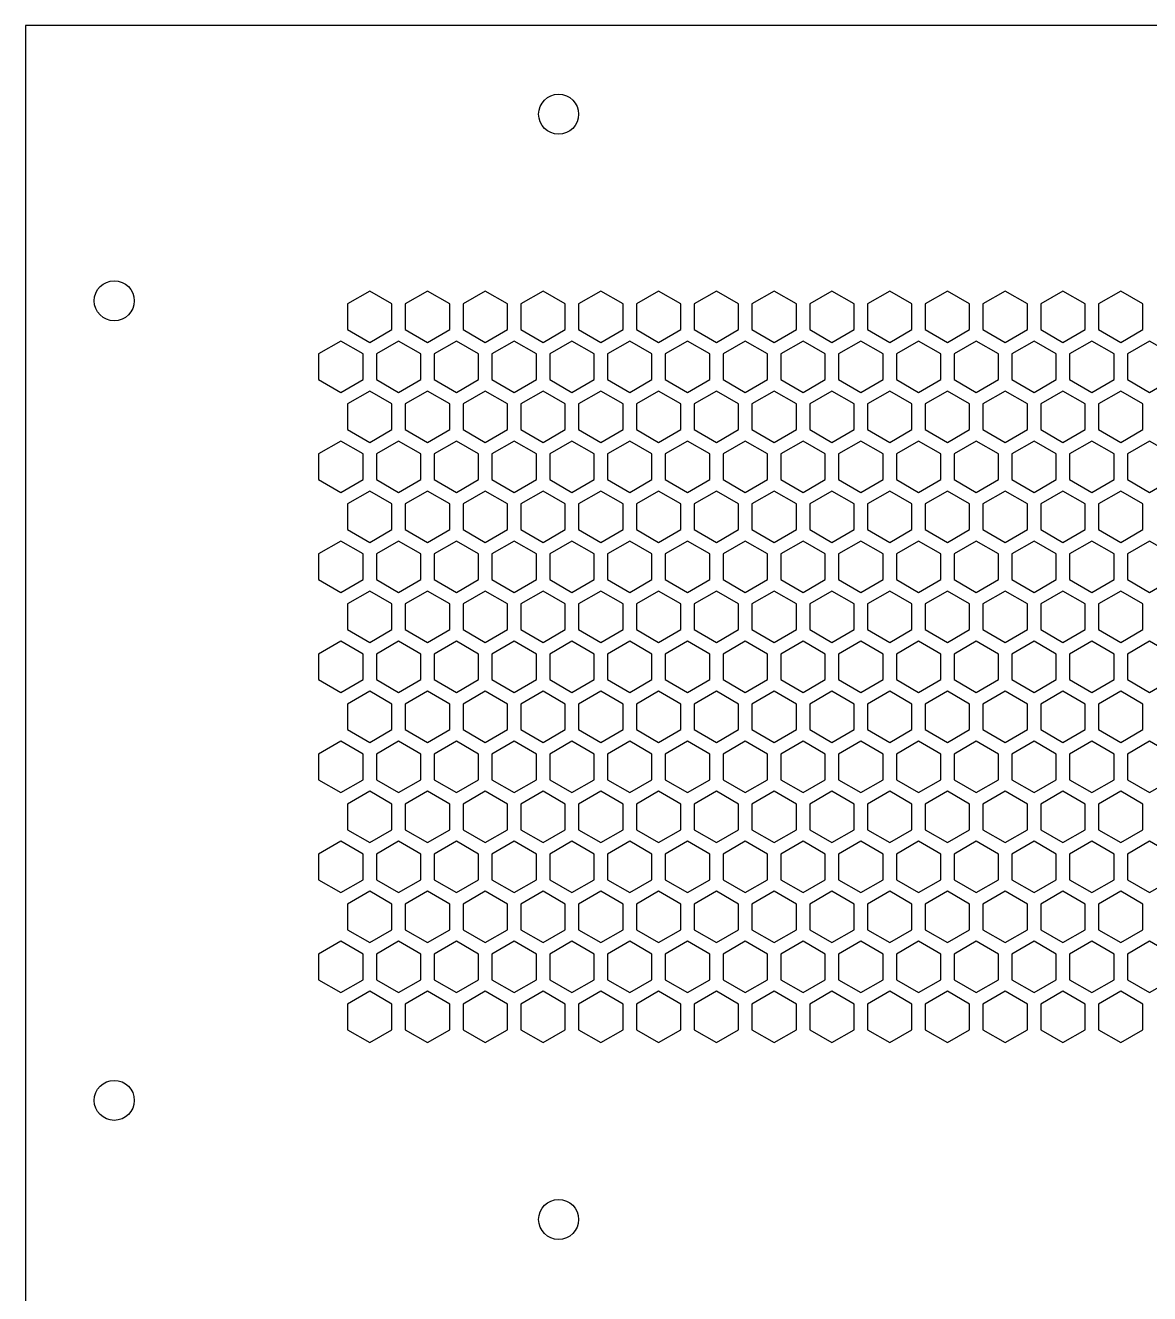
# Model space of a CAD drawing. Header units: millimetres. Extents: x 0 to 500, y 0 to 571.
# Drawn here: x 0 to 126.5, y 428.2 to 571 of the extents above; entities that cross this region are included whole.
import ezdxf

# ---------------------------------------------------------------- set-up
doc = ezdxf.new("R2010")
doc.units = ezdxf.units.MM
doc.layers.add('CUT', color=1, linetype='CONTINUOUS')

msp = doc.modelspace()

# ---------------------------------------------------------------- linework, layer by layer
at = {"layer": 'CUT'}
for p, q in [((500, 571), (0, 571)), ((0, 571), (0, 0))]:
    msp.add_line(p, q, dxfattribs=at)
for points in [[(41.25, 539.6475), (38.75, 541.0909), (36.25, 539.6475), (36.25, 536.7608), (38.75, 535.3174), (41.25, 536.7608)], [(47.75, 539.6475), (45.25, 541.0909), (42.75, 539.6475), (42.75, 536.7608), (45.25, 535.3174), (47.75, 536.7608)], [(54.25, 539.6475), (51.75, 541.0909), (49.25, 539.6475), (49.25, 536.7608), (51.75, 535.3174), (54.25, 536.7608)], [(60.75, 539.6475), (58.25, 541.0909), (55.75, 539.6475), (55.75, 536.7608), (58.25, 535.3174), (60.75, 536.7608)], [(67.25, 539.6475), (64.75, 541.0909), (62.25, 539.6475), (62.25, 536.7608), (64.75, 535.3174), (67.25, 536.7608)], [(73.75, 539.6475), (71.25, 541.0909), (68.75, 539.6475), (68.75, 536.7608), (71.25, 535.3174), (73.75, 536.7608)], [(80.25, 539.6475), (77.75, 541.0909), (75.25, 539.6475), (75.25, 536.7608), (77.75, 535.3174), (80.25, 536.7608)], [(86.75, 539.6475), (84.25, 541.0909), (81.75, 539.6475), (81.75, 536.7608), (84.25, 535.3174), (86.75, 536.7608)], [(93.25, 539.6475), (90.75, 541.0909), (88.25, 539.6475), (88.25, 536.7608), (90.75, 535.3174), (93.25, 536.7608)], [(99.75, 539.6475), (97.25, 541.0909), (94.75, 539.6475), (94.75, 536.7608), (97.25, 535.3174), (99.75, 536.7608)], [(106.25, 539.6475), (103.75, 541.0909), (101.25, 539.6475), (101.25, 536.7608), (103.75, 535.3174), (106.25, 536.7608)], [(112.75, 539.6475), (110.25, 541.0909), (107.75, 539.6475), (107.75, 536.7608), (110.25, 535.3174), (112.75, 536.7608)], [(119.25, 539.6475), (116.75, 541.0909), (114.25, 539.6475), (114.25, 536.7608), (116.75, 535.3174), (119.25, 536.7608)], [(125.75, 539.6475), (123.25, 541.0909), (120.75, 539.6475), (120.75, 536.7608), (123.25, 535.3174), (125.75, 536.7608)], [(38, 534.0184), (35.5, 535.4617), (33, 534.0184), (33, 531.1316), (35.5, 529.6882), (38, 531.1316)], [(44.5, 534.0184), (42, 535.4617), (39.5, 534.0184), (39.5, 531.1316), (42, 529.6882), (44.5, 531.1316)], [(51, 534.0184), (48.5, 535.4617), (46, 534.0184), (46, 531.1316), (48.5, 529.6882), (51, 531.1316)], [(57.5, 534.0184), (55, 535.4617), (52.5, 534.0184), (52.5, 531.1316), (55, 529.6882), (57.5, 531.1316)], [(64, 534.0184), (61.5, 535.4617), (59, 534.0184), (59, 531.1316), (61.5, 529.6882), (64, 531.1316)], [(70.5, 534.0184), (68, 535.4617), (65.5, 534.0184), (65.5, 531.1316), (68, 529.6882), (70.5, 531.1316)], [(77, 534.0184), (74.5, 535.4617), (72, 534.0184), (72, 531.1316), (74.5, 529.6882), (77, 531.1316)], [(83.5, 534.0184), (81, 535.4617), (78.5, 534.0184), (78.5, 531.1316), (81, 529.6882), (83.5, 531.1316)], [(90, 534.0184), (87.5, 535.4617), (85, 534.0184), (85, 531.1316), (87.5, 529.6882), (90, 531.1316)], [(96.5, 534.0184), (94, 535.4617), (91.5, 534.0184), (91.5, 531.1316), (94, 529.6882), (96.5, 531.1316)], [(103, 534.0184), (100.5, 535.4617), (98, 534.0184), (98, 531.1316), (100.5, 529.6882), (103, 531.1316)], [(109.5, 534.0184), (107, 535.4617), (104.5, 534.0184), (104.5, 531.1316), (107, 529.6882), (109.5, 531.1316)], [(116, 534.0184), (113.5, 535.4617), (111, 534.0184), (111, 531.1316), (113.5, 529.6882), (116, 531.1316)], [(122.5, 534.0184), (120, 535.4617), (117.5, 534.0184), (117.5, 531.1316), (120, 529.6882), (122.5, 531.1316)], [(129, 534.0184), (126.5, 535.4617), (124, 534.0184), (124, 531.1316), (126.5, 529.6882), (129, 531.1316)], [(41.25, 528.3892), (38.75, 529.8326), (36.25, 528.3892), (36.25, 525.5024), (38.75, 524.0591), (41.25, 525.5024)], [(47.75, 528.3892), (45.25, 529.8326), (42.75, 528.3892), (42.75, 525.5024), (45.25, 524.0591), (47.75, 525.5024)], [(54.25, 528.3892), (51.75, 529.8326), (49.25, 528.3892), (49.25, 525.5024), (51.75, 524.0591), (54.25, 525.5024)], [(60.75, 528.3892), (58.25, 529.8326), (55.75, 528.3892), (55.75, 525.5024), (58.25, 524.0591), (60.75, 525.5024)], [(67.25, 528.3892), (64.75, 529.8326), (62.25, 528.3892), (62.25, 525.5024), (64.75, 524.0591), (67.25, 525.5024)], [(73.75, 528.3892), (71.25, 529.8326), (68.75, 528.3892), (68.75, 525.5024), (71.25, 524.0591), (73.75, 525.5024)], [(80.25, 528.3892), (77.75, 529.8326), (75.25, 528.3892), (75.25, 525.5024), (77.75, 524.0591), (80.25, 525.5024)], [(86.75, 528.3892), (84.25, 529.8326), (81.75, 528.3892), (81.75, 525.5024), (84.25, 524.0591), (86.75, 525.5024)], [(93.25, 528.3892), (90.75, 529.8326), (88.25, 528.3892), (88.25, 525.5024), (90.75, 524.0591), (93.25, 525.5024)], [(99.75, 528.3892), (97.25, 529.8326), (94.75, 528.3892), (94.75, 525.5024), (97.25, 524.0591), (99.75, 525.5024)], [(106.25, 528.3892), (103.75, 529.8326), (101.25, 528.3892), (101.25, 525.5024), (103.75, 524.0591), (106.25, 525.5024)], [(112.75, 528.3892), (110.25, 529.8326), (107.75, 528.3892), (107.75, 525.5024), (110.25, 524.0591), (112.75, 525.5024)], [(119.25, 528.3892), (116.75, 529.8326), (114.25, 528.3892), (114.25, 525.5024), (116.75, 524.0591), (119.25, 525.5024)], [(125.75, 528.3892), (123.25, 529.8326), (120.75, 528.3892), (120.75, 525.5024), (123.25, 524.0591), (125.75, 525.5024)], [(38, 522.76), (35.5, 524.2034), (33, 522.76), (33, 519.8733), (35.5, 518.4299), (38, 519.8733)], [(44.5, 522.76), (42, 524.2034), (39.5, 522.76), (39.5, 519.8733), (42, 518.4299), (44.5, 519.8733)], [(51, 522.76), (48.5, 524.2034), (46, 522.76), (46, 519.8733), (48.5, 518.4299), (51, 519.8733)], [(57.5, 522.76), (55, 524.2034), (52.5, 522.76), (52.5, 519.8733), (55, 518.4299), (57.5, 519.8733)], [(64, 522.76), (61.5, 524.2034), (59, 522.76), (59, 519.8733), (61.5, 518.4299), (64, 519.8733)], [(70.5, 522.76), (68, 524.2034), (65.5, 522.76), (65.5, 519.8733), (68, 518.4299), (70.5, 519.8733)], [(77, 522.76), (74.5, 524.2034), (72, 522.76), (72, 519.8733), (74.5, 518.4299), (77, 519.8733)], [(83.5, 522.76), (81, 524.2034), (78.5, 522.76), (78.5, 519.8733), (81, 518.4299), (83.5, 519.8733)], [(90, 522.76), (87.5, 524.2034), (85, 522.76), (85, 519.8733), (87.5, 518.4299), (90, 519.8733)], [(96.5, 522.76), (94, 524.2034), (91.5, 522.76), (91.5, 519.8733), (94, 518.4299), (96.5, 519.8733)], [(103, 522.76), (100.5, 524.2034), (98, 522.76), (98, 519.8733), (100.5, 518.4299), (103, 519.8733)], [(109.5, 522.76), (107, 524.2034), (104.5, 522.76), (104.5, 519.8733), (107, 518.4299), (109.5, 519.8733)], [(116, 522.76), (113.5, 524.2034), (111, 522.76), (111, 519.8733), (113.5, 518.4299), (116, 519.8733)], [(122.5, 522.76), (120, 524.2034), (117.5, 522.76), (117.5, 519.8733), (120, 518.4299), (122.5, 519.8733)], [(129, 522.76), (126.5, 524.2034), (124, 522.76), (124, 519.8733), (126.5, 518.4299), (129, 519.8733)], [(41.25, 517.1309), (38.75, 518.5742), (36.25, 517.1309), (36.25, 514.2441), (38.75, 512.8007), (41.25, 514.2441)], [(47.75, 517.1309), (45.25, 518.5742), (42.75, 517.1309), (42.75, 514.2441), (45.25, 512.8007), (47.75, 514.2441)], [(54.25, 517.1309), (51.75, 518.5742), (49.25, 517.1309), (49.25, 514.2441), (51.75, 512.8007), (54.25, 514.2441)], [(60.75, 517.1309), (58.25, 518.5742), (55.75, 517.1309), (55.75, 514.2441), (58.25, 512.8007), (60.75, 514.2441)], [(67.25, 517.1309), (64.75, 518.5742), (62.25, 517.1309), (62.25, 514.2441), (64.75, 512.8007), (67.25, 514.2441)], [(73.75, 517.1309), (71.25, 518.5742), (68.75, 517.1309), (68.75, 514.2441), (71.25, 512.8007), (73.75, 514.2441)], [(80.25, 517.1309), (77.75, 518.5742), (75.25, 517.1309), (75.25, 514.2441), (77.75, 512.8007), (80.25, 514.2441)], [(86.75, 517.1309), (84.25, 518.5742), (81.75, 517.1309), (81.75, 514.2441), (84.25, 512.8007), (86.75, 514.2441)], [(93.25, 517.1309), (90.75, 518.5742), (88.25, 517.1309), (88.25, 514.2441), (90.75, 512.8007), (93.25, 514.2441)], [(99.75, 517.1309), (97.25, 518.5742), (94.75, 517.1309), (94.75, 514.2441), (97.25, 512.8007), (99.75, 514.2441)], [(106.25, 517.1309), (103.75, 518.5742), (101.25, 517.1309), (101.25, 514.2441), (103.75, 512.8007), (106.25, 514.2441)], [(112.75, 517.1309), (110.25, 518.5742), (107.75, 517.1309), (107.75, 514.2441), (110.25, 512.8007), (112.75, 514.2441)], [(119.25, 517.1309), (116.75, 518.5742), (114.25, 517.1309), (114.25, 514.2441), (116.75, 512.8007), (119.25, 514.2441)], [(125.75, 517.1309), (123.25, 518.5742), (120.75, 517.1309), (120.75, 514.2441), (123.25, 512.8007), (125.75, 514.2441)], [(38, 511.5017), (35.5, 512.9451), (33, 511.5017), (33, 508.615), (35.5, 507.1716), (38, 508.615)], [(44.5, 511.5017), (42, 512.9451), (39.5, 511.5017), (39.5, 508.615), (42, 507.1716), (44.5, 508.615)], [(51, 511.5017), (48.5, 512.9451), (46, 511.5017), (46, 508.615), (48.5, 507.1716), (51, 508.615)], [(57.5, 511.5017), (55, 512.9451), (52.5, 511.5017), (52.5, 508.615), (55, 507.1716), (57.5, 508.615)], [(64, 511.5017), (61.5, 512.9451), (59, 511.5017), (59, 508.615), (61.5, 507.1716), (64, 508.615)], [(70.5, 511.5017), (68, 512.9451), (65.5, 511.5017), (65.5, 508.615), (68, 507.1716), (70.5, 508.615)], [(77, 511.5017), (74.5, 512.9451), (72, 511.5017), (72, 508.615), (74.5, 507.1716), (77, 508.615)], [(83.5, 511.5017), (81, 512.9451), (78.5, 511.5017), (78.5, 508.615), (81, 507.1716), (83.5, 508.615)], [(90, 511.5017), (87.5, 512.9451), (85, 511.5017), (85, 508.615), (87.5, 507.1716), (90, 508.615)], [(96.5, 511.5017), (94, 512.9451), (91.5, 511.5017), (91.5, 508.615), (94, 507.1716), (96.5, 508.615)], [(103, 511.5017), (100.5, 512.9451), (98, 511.5017), (98, 508.615), (100.5, 507.1716), (103, 508.615)], [(109.5, 511.5017), (107, 512.9451), (104.5, 511.5017), (104.5, 508.615), (107, 507.1716), (109.5, 508.615)], [(116, 511.5017), (113.5, 512.9451), (111, 511.5017), (111, 508.615), (113.5, 507.1716), (116, 508.615)], [(122.5, 511.5017), (120, 512.9451), (117.5, 511.5017), (117.5, 508.615), (120, 507.1716), (122.5, 508.615)], [(129, 511.5017), (126.5, 512.9451), (124, 511.5017), (124, 508.615), (126.5, 507.1716), (129, 508.615)], [(41.25, 505.8725), (38.75, 507.3159), (36.25, 505.8725), (36.25, 502.9858), (38.75, 501.5424), (41.25, 502.9858)], [(47.75, 505.8725), (45.25, 507.3159), (42.75, 505.8725), (42.75, 502.9858), (45.25, 501.5424), (47.75, 502.9858)], [(54.25, 505.8725), (51.75, 507.3159), (49.25, 505.8725), (49.25, 502.9858), (51.75, 501.5424), (54.25, 502.9858)], [(60.75, 505.8725), (58.25, 507.3159), (55.75, 505.8725), (55.75, 502.9858), (58.25, 501.5424), (60.75, 502.9858)], [(67.25, 505.8725), (64.75, 507.3159), (62.25, 505.8725), (62.25, 502.9858), (64.75, 501.5424), (67.25, 502.9858)], [(73.75, 505.8725), (71.25, 507.3159), (68.75, 505.8725), (68.75, 502.9858), (71.25, 501.5424), (73.75, 502.9858)], [(80.25, 505.8725), (77.75, 507.3159), (75.25, 505.8725), (75.25, 502.9858), (77.75, 501.5424), (80.25, 502.9858)], [(86.75, 505.8725), (84.25, 507.3159), (81.75, 505.8725), (81.75, 502.9858), (84.25, 501.5424), (86.75, 502.9858)], [(93.25, 505.8725), (90.75, 507.3159), (88.25, 505.8725), (88.25, 502.9858), (90.75, 501.5424), (93.25, 502.9858)], [(99.75, 505.8725), (97.25, 507.3159), (94.75, 505.8725), (94.75, 502.9858), (97.25, 501.5424), (99.75, 502.9858)], [(106.25, 505.8725), (103.75, 507.3159), (101.25, 505.8725), (101.25, 502.9858), (103.75, 501.5424), (106.25, 502.9858)], [(112.75, 505.8725), (110.25, 507.3159), (107.75, 505.8725), (107.75, 502.9858), (110.25, 501.5424), (112.75, 502.9858)], [(119.25, 505.8725), (116.75, 507.3159), (114.25, 505.8725), (114.25, 502.9858), (116.75, 501.5424), (119.25, 502.9858)], [(125.75, 505.8725), (123.25, 507.3159), (120.75, 505.8725), (120.75, 502.9858), (123.25, 501.5424), (125.75, 502.9858)], [(38, 500.2434), (35.5, 501.6868), (33, 500.2434), (33, 497.3566), (35.5, 495.9132), (38, 497.3566)], [(44.5, 500.2434), (42, 501.6868), (39.5, 500.2434), (39.5, 497.3566), (42, 495.9132), (44.5, 497.3566)], [(51, 500.2434), (48.5, 501.6868), (46, 500.2434), (46, 497.3566), (48.5, 495.9132), (51, 497.3566)], [(57.5, 500.2434), (55, 501.6868), (52.5, 500.2434), (52.5, 497.3566), (55, 495.9132), (57.5, 497.3566)], [(64, 500.2434), (61.5, 501.6868), (59, 500.2434), (59, 497.3566), (61.5, 495.9132), (64, 497.3566)], [(70.5, 500.2434), (68, 501.6868), (65.5, 500.2434), (65.5, 497.3566), (68, 495.9132), (70.5, 497.3566)], [(77, 500.2434), (74.5, 501.6868), (72, 500.2434), (72, 497.3566), (74.5, 495.9132), (77, 497.3566)], [(83.5, 500.2434), (81, 501.6868), (78.5, 500.2434), (78.5, 497.3566), (81, 495.9132), (83.5, 497.3566)], [(90, 500.2434), (87.5, 501.6868), (85, 500.2434), (85, 497.3566), (87.5, 495.9132), (90, 497.3566)], [(96.5, 500.2434), (94, 501.6868), (91.5, 500.2434), (91.5, 497.3566), (94, 495.9132), (96.5, 497.3566)], [(103, 500.2434), (100.5, 501.6868), (98, 500.2434), (98, 497.3566), (100.5, 495.9132), (103, 497.3566)], [(109.5, 500.2434), (107, 501.6868), (104.5, 500.2434), (104.5, 497.3566), (107, 495.9132), (109.5, 497.3566)], [(116, 500.2434), (113.5, 501.6868), (111, 500.2434), (111, 497.3566), (113.5, 495.9132), (116, 497.3566)], [(122.5, 500.2434), (120, 501.6868), (117.5, 500.2434), (117.5, 497.3566), (120, 495.9132), (122.5, 497.3566)], [(129, 500.2434), (126.5, 501.6868), (124, 500.2434), (124, 497.3566), (126.5, 495.9132), (129, 497.3566)], [(41.25, 494.6142), (38.75, 496.0576), (36.25, 494.6142), (36.25, 491.7275), (38.75, 490.2841), (41.25, 491.7275)], [(47.75, 494.6142), (45.25, 496.0576), (42.75, 494.6142), (42.75, 491.7275), (45.25, 490.2841), (47.75, 491.7275)], [(54.25, 494.6142), (51.75, 496.0576), (49.25, 494.6142), (49.25, 491.7275), (51.75, 490.2841), (54.25, 491.7275)], [(60.75, 494.6142), (58.25, 496.0576), (55.75, 494.6142), (55.75, 491.7275), (58.25, 490.2841), (60.75, 491.7275)], [(67.25, 494.6142), (64.75, 496.0576), (62.25, 494.6142), (62.25, 491.7275), (64.75, 490.2841), (67.25, 491.7275)], [(73.75, 494.6142), (71.25, 496.0576), (68.75, 494.6142), (68.75, 491.7275), (71.25, 490.2841), (73.75, 491.7275)], [(80.25, 494.6142), (77.75, 496.0576), (75.25, 494.6142), (75.25, 491.7275), (77.75, 490.2841), (80.25, 491.7275)], [(86.75, 494.6142), (84.25, 496.0576), (81.75, 494.6142), (81.75, 491.7275), (84.25, 490.2841), (86.75, 491.7275)], [(93.25, 494.6142), (90.75, 496.0576), (88.25, 494.6142), (88.25, 491.7275), (90.75, 490.2841), (93.25, 491.7275)], [(99.75, 494.6142), (97.25, 496.0576), (94.75, 494.6142), (94.75, 491.7275), (97.25, 490.2841), (99.75, 491.7275)], [(106.25, 494.6142), (103.75, 496.0576), (101.25, 494.6142), (101.25, 491.7275), (103.75, 490.2841), (106.25, 491.7275)], [(112.75, 494.6142), (110.25, 496.0576), (107.75, 494.6142), (107.75, 491.7275), (110.25, 490.2841), (112.75, 491.7275)], [(119.25, 494.6142), (116.75, 496.0576), (114.25, 494.6142), (114.25, 491.7275), (116.75, 490.2841), (119.25, 491.7275)], [(125.75, 494.6142), (123.25, 496.0576), (120.75, 494.6142), (120.75, 491.7275), (123.25, 490.2841), (125.75, 491.7275)], [(38, 488.985), (35.5, 490.4284), (33, 488.985), (33, 486.0983), (35.5, 484.6549), (38, 486.0983)], [(44.5, 488.985), (42, 490.4284), (39.5, 488.985), (39.5, 486.0983), (42, 484.6549), (44.5, 486.0983)], [(51, 488.985), (48.5, 490.4284), (46, 488.985), (46, 486.0983), (48.5, 484.6549), (51, 486.0983)], [(57.5, 488.985), (55, 490.4284), (52.5, 488.985), (52.5, 486.0983), (55, 484.6549), (57.5, 486.0983)], [(64, 488.985), (61.5, 490.4284), (59, 488.985), (59, 486.0983), (61.5, 484.6549), (64, 486.0983)], [(70.5, 488.985), (68, 490.4284), (65.5, 488.985), (65.5, 486.0983), (68, 484.6549), (70.5, 486.0983)], [(77, 488.985), (74.5, 490.4284), (72, 488.985), (72, 486.0983), (74.5, 484.6549), (77, 486.0983)], [(83.5, 488.985), (81, 490.4284), (78.5, 488.985), (78.5, 486.0983), (81, 484.6549), (83.5, 486.0983)], [(90, 488.985), (87.5, 490.4284), (85, 488.985), (85, 486.0983), (87.5, 484.6549), (90, 486.0983)], [(96.5, 488.985), (94, 490.4284), (91.5, 488.985), (91.5, 486.0983), (94, 484.6549), (96.5, 486.0983)], [(103, 488.985), (100.5, 490.4284), (98, 488.985), (98, 486.0983), (100.5, 484.6549), (103, 486.0983)], [(109.5, 488.985), (107, 490.4284), (104.5, 488.985), (104.5, 486.0983), (107, 484.6549), (109.5, 486.0983)], [(116, 488.985), (113.5, 490.4284), (111, 488.985), (111, 486.0983), (113.5, 484.6549), (116, 486.0983)], [(122.5, 488.985), (120, 490.4284), (117.5, 488.985), (117.5, 486.0983), (120, 484.6549), (122.5, 486.0983)], [(129, 488.985), (126.5, 490.4284), (124, 488.985), (124, 486.0983), (126.5, 484.6549), (129, 486.0983)], [(41.25, 483.3559), (38.75, 484.7993), (36.25, 483.3559), (36.25, 480.4691), (38.75, 479.0258), (41.25, 480.4691)], [(47.75, 483.3559), (45.25, 484.7993), (42.75, 483.3559), (42.75, 480.4691), (45.25, 479.0258), (47.75, 480.4691)], [(54.25, 483.3559), (51.75, 484.7993), (49.25, 483.3559), (49.25, 480.4691), (51.75, 479.0258), (54.25, 480.4691)], [(60.75, 483.3559), (58.25, 484.7993), (55.75, 483.3559), (55.75, 480.4691), (58.25, 479.0258), (60.75, 480.4691)], [(67.25, 483.3559), (64.75, 484.7993), (62.25, 483.3559), (62.25, 480.4691), (64.75, 479.0258), (67.25, 480.4691)], [(73.75, 483.3559), (71.25, 484.7993), (68.75, 483.3559), (68.75, 480.4691), (71.25, 479.0258), (73.75, 480.4691)], [(80.25, 483.3559), (77.75, 484.7993), (75.25, 483.3559), (75.25, 480.4691), (77.75, 479.0258), (80.25, 480.4691)], [(86.75, 483.3559), (84.25, 484.7993), (81.75, 483.3559), (81.75, 480.4691), (84.25, 479.0258), (86.75, 480.4691)], [(93.25, 483.3559), (90.75, 484.7993), (88.25, 483.3559), (88.25, 480.4691), (90.75, 479.0258), (93.25, 480.4691)], [(99.75, 483.3559), (97.25, 484.7993), (94.75, 483.3559), (94.75, 480.4691), (97.25, 479.0258), (99.75, 480.4691)], [(106.25, 483.3559), (103.75, 484.7993), (101.25, 483.3559), (101.25, 480.4691), (103.75, 479.0258), (106.25, 480.4691)], [(112.75, 483.3559), (110.25, 484.7993), (107.75, 483.3559), (107.75, 480.4691), (110.25, 479.0258), (112.75, 480.4691)], [(119.25, 483.3559), (116.75, 484.7993), (114.25, 483.3559), (114.25, 480.4691), (116.75, 479.0258), (119.25, 480.4691)], [(125.75, 483.3559), (123.25, 484.7993), (120.75, 483.3559), (120.75, 480.4691), (123.25, 479.0258), (125.75, 480.4691)], [(38, 477.7267), (35.5, 479.1701), (33, 477.7267), (33, 474.84), (35.5, 473.3966), (38, 474.84)], [(44.5, 477.7267), (42, 479.1701), (39.5, 477.7267), (39.5, 474.84), (42, 473.3966), (44.5, 474.84)], [(51, 477.7267), (48.5, 479.1701), (46, 477.7267), (46, 474.84), (48.5, 473.3966), (51, 474.84)], [(57.5, 477.7267), (55, 479.1701), (52.5, 477.7267), (52.5, 474.84), (55, 473.3966), (57.5, 474.84)], [(64, 477.7267), (61.5, 479.1701), (59, 477.7267), (59, 474.84), (61.5, 473.3966), (64, 474.84)], [(70.5, 477.7267), (68, 479.1701), (65.5, 477.7267), (65.5, 474.84), (68, 473.3966), (70.5, 474.84)], [(77, 477.7267), (74.5, 479.1701), (72, 477.7267), (72, 474.84), (74.5, 473.3966), (77, 474.84)], [(83.5, 477.7267), (81, 479.1701), (78.5, 477.7267), (78.5, 474.84), (81, 473.3966), (83.5, 474.84)], [(90, 477.7267), (87.5, 479.1701), (85, 477.7267), (85, 474.84), (87.5, 473.3966), (90, 474.84)], [(96.5, 477.7267), (94, 479.1701), (91.5, 477.7267), (91.5, 474.84), (94, 473.3966), (96.5, 474.84)], [(103, 477.7267), (100.5, 479.1701), (98, 477.7267), (98, 474.84), (100.5, 473.3966), (103, 474.84)], [(109.5, 477.7267), (107, 479.1701), (104.5, 477.7267), (104.5, 474.84), (107, 473.3966), (109.5, 474.84)], [(116, 477.7267), (113.5, 479.1701), (111, 477.7267), (111, 474.84), (113.5, 473.3966), (116, 474.84)], [(122.5, 477.7267), (120, 479.1701), (117.5, 477.7267), (117.5, 474.84), (120, 473.3966), (122.5, 474.84)], [(129, 477.7267), (126.5, 479.1701), (124, 477.7267), (124, 474.84), (126.5, 473.3966), (129, 474.84)], [(41.25, 472.0976), (38.75, 473.5409), (36.25, 472.0976), (36.25, 469.2108), (38.75, 467.7674), (41.25, 469.2108)], [(47.75, 472.0976), (45.25, 473.5409), (42.75, 472.0976), (42.75, 469.2108), (45.25, 467.7674), (47.75, 469.2108)], [(54.25, 472.0976), (51.75, 473.5409), (49.25, 472.0976), (49.25, 469.2108), (51.75, 467.7674), (54.25, 469.2108)], [(60.75, 472.0976), (58.25, 473.5409), (55.75, 472.0976), (55.75, 469.2108), (58.25, 467.7674), (60.75, 469.2108)], [(67.25, 472.0976), (64.75, 473.5409), (62.25, 472.0976), (62.25, 469.2108), (64.75, 467.7674), (67.25, 469.2108)], [(73.75, 472.0976), (71.25, 473.5409), (68.75, 472.0976), (68.75, 469.2108), (71.25, 467.7674), (73.75, 469.2108)], [(80.25, 472.0976), (77.75, 473.5409), (75.25, 472.0976), (75.25, 469.2108), (77.75, 467.7674), (80.25, 469.2108)], [(86.75, 472.0976), (84.25, 473.5409), (81.75, 472.0976), (81.75, 469.2108), (84.25, 467.7674), (86.75, 469.2108)], [(93.25, 472.0976), (90.75, 473.5409), (88.25, 472.0976), (88.25, 469.2108), (90.75, 467.7674), (93.25, 469.2108)], [(99.75, 472.0976), (97.25, 473.5409), (94.75, 472.0976), (94.75, 469.2108), (97.25, 467.7674), (99.75, 469.2108)], [(106.25, 472.0976), (103.75, 473.5409), (101.25, 472.0976), (101.25, 469.2108), (103.75, 467.7674), (106.25, 469.2108)], [(112.75, 472.0976), (110.25, 473.5409), (107.75, 472.0976), (107.75, 469.2108), (110.25, 467.7674), (112.75, 469.2108)], [(119.25, 472.0976), (116.75, 473.5409), (114.25, 472.0976), (114.25, 469.2108), (116.75, 467.7674), (119.25, 469.2108)], [(125.75, 472.0976), (123.25, 473.5409), (120.75, 472.0976), (120.75, 469.2108), (123.25, 467.7674), (125.75, 469.2108)], [(38, 466.4684), (35.5, 467.9118), (33, 466.4684), (33, 463.5816), (35.5, 462.1383), (38, 463.5816)], [(44.5, 466.4684), (42, 467.9118), (39.5, 466.4684), (39.5, 463.5816), (42, 462.1383), (44.5, 463.5816)], [(51, 466.4684), (48.5, 467.9118), (46, 466.4684), (46, 463.5816), (48.5, 462.1383), (51, 463.5816)], [(57.5, 466.4684), (55, 467.9118), (52.5, 466.4684), (52.5, 463.5816), (55, 462.1383), (57.5, 463.5816)], [(64, 466.4684), (61.5, 467.9118), (59, 466.4684), (59, 463.5816), (61.5, 462.1383), (64, 463.5816)], [(70.5, 466.4684), (68, 467.9118), (65.5, 466.4684), (65.5, 463.5816), (68, 462.1383), (70.5, 463.5816)], [(77, 466.4684), (74.5, 467.9118), (72, 466.4684), (72, 463.5816), (74.5, 462.1383), (77, 463.5816)], [(83.5, 466.4684), (81, 467.9118), (78.5, 466.4684), (78.5, 463.5816), (81, 462.1383), (83.5, 463.5816)], [(90, 466.4684), (87.5, 467.9118), (85, 466.4684), (85, 463.5816), (87.5, 462.1383), (90, 463.5816)], [(96.5, 466.4684), (94, 467.9118), (91.5, 466.4684), (91.5, 463.5816), (94, 462.1383), (96.5, 463.5816)], [(103, 466.4684), (100.5, 467.9118), (98, 466.4684), (98, 463.5816), (100.5, 462.1383), (103, 463.5816)], [(109.5, 466.4684), (107, 467.9118), (104.5, 466.4684), (104.5, 463.5816), (107, 462.1383), (109.5, 463.5816)], [(116, 466.4684), (113.5, 467.9118), (111, 466.4684), (111, 463.5816), (113.5, 462.1383), (116, 463.5816)], [(122.5, 466.4684), (120, 467.9118), (117.5, 466.4684), (117.5, 463.5816), (120, 462.1383), (122.5, 463.5816)], [(129, 466.4684), (126.5, 467.9118), (124, 466.4684), (124, 463.5816), (126.5, 462.1383), (129, 463.5816)], [(41.25, 460.8392), (38.75, 462.2826), (36.25, 460.8392), (36.25, 457.9525), (38.75, 456.5091), (41.25, 457.9525)], [(47.75, 460.8392), (45.25, 462.2826), (42.75, 460.8392), (42.75, 457.9525), (45.25, 456.5091), (47.75, 457.9525)], [(54.25, 460.8392), (51.75, 462.2826), (49.25, 460.8392), (49.25, 457.9525), (51.75, 456.5091), (54.25, 457.9525)], [(60.75, 460.8392), (58.25, 462.2826), (55.75, 460.8392), (55.75, 457.9525), (58.25, 456.5091), (60.75, 457.9525)], [(67.25, 460.8392), (64.75, 462.2826), (62.25, 460.8392), (62.25, 457.9525), (64.75, 456.5091), (67.25, 457.9525)], [(73.75, 460.8392), (71.25, 462.2826), (68.75, 460.8392), (68.75, 457.9525), (71.25, 456.5091), (73.75, 457.9525)], [(80.25, 460.8392), (77.75, 462.2826), (75.25, 460.8392), (75.25, 457.9525), (77.75, 456.5091), (80.25, 457.9525)], [(86.75, 460.8392), (84.25, 462.2826), (81.75, 460.8392), (81.75, 457.9525), (84.25, 456.5091), (86.75, 457.9525)], [(93.25, 460.8392), (90.75, 462.2826), (88.25, 460.8392), (88.25, 457.9525), (90.75, 456.5091), (93.25, 457.9525)], [(99.75, 460.8392), (97.25, 462.2826), (94.75, 460.8392), (94.75, 457.9525), (97.25, 456.5091), (99.75, 457.9525)], [(106.25, 460.8392), (103.75, 462.2826), (101.25, 460.8392), (101.25, 457.9525), (103.75, 456.5091), (106.25, 457.9525)], [(112.75, 460.8392), (110.25, 462.2826), (107.75, 460.8392), (107.75, 457.9525), (110.25, 456.5091), (112.75, 457.9525)], [(119.25, 460.8392), (116.75, 462.2826), (114.25, 460.8392), (114.25, 457.9525), (116.75, 456.5091), (119.25, 457.9525)], [(125.75, 460.8392), (123.25, 462.2826), (120.75, 460.8392), (120.75, 457.9525), (123.25, 456.5091), (125.75, 457.9525)]]:
    msp.add_lwpolyline(points, close=True, dxfattribs=at)
for centre in [(60, 561), (10, 540), (10, 450), (60, 436.6)]:
    msp.add_circle(centre, 2.25, dxfattribs=at)

doc.saveas('drawing.dxf')
